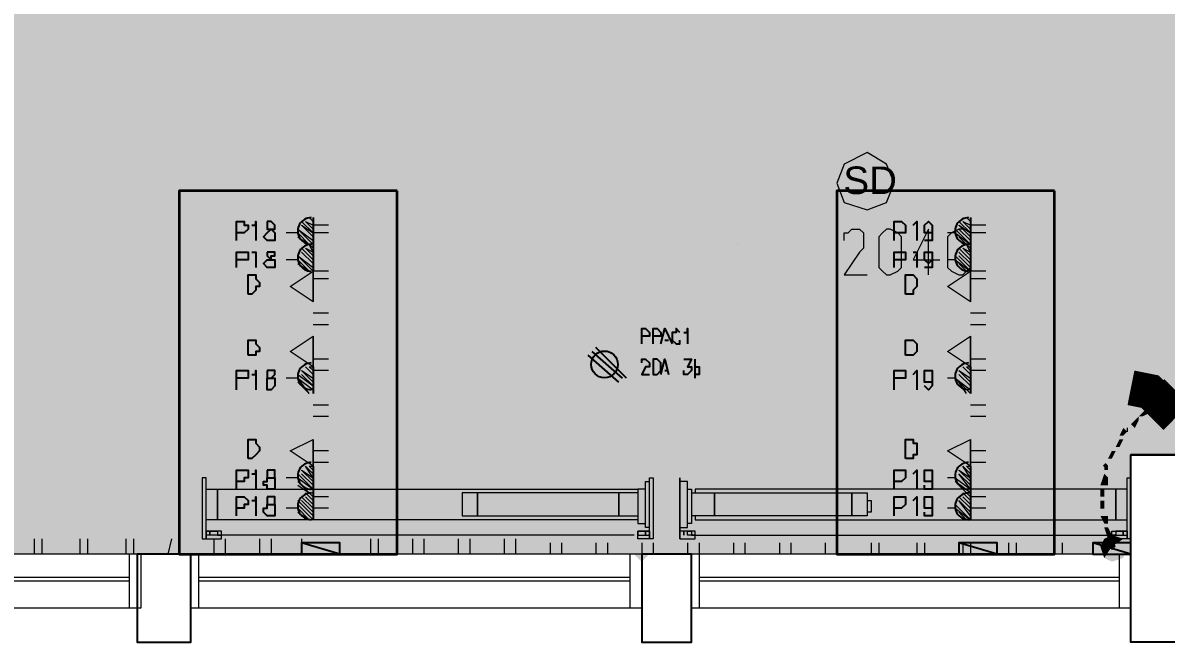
# Model space of a CAD drawing. Header units: millimetres. Extents: x 0 to 90.7, y 0 to 64.4.
# Drawn here: x 34.53 to 40.86, y 2.82 to 6.24 of the extents above; entities that cross this region are included whole.
import ezdxf

# ---------------------------------------------------------------- set-up
doc = ezdxf.new("R2010")
doc.units = ezdxf.units.MM
for name, color, linetype in [('PDF_014404$_ps_ELEC', 2, 'Continuous'), ('PDF_014404$_PS_ELECTRONICS', 5, 'Continuous'), ('PDF_014404$_ps_POWER$SKIRTING', 4, 'Continuous'), ('PDF_014404$_ps_TEXTBOLD$FIRE', 2, 'Continuous'), ('PDF_014404$_ps_TEXTBOLD$POWER', 2, 'Continuous'), ('PDF_014404$BL', 7, 'Continuous'), ('PDF_014404$FI', 7, 'Continuous'), ('PDF_014404$FT', 7, 'Continuous'), ('PDF_014404$WA-COL', 7, 'Continuous'), ('PDF_014404$WN', 7, 'Continuous'), ('PDF_Text', 7, 'Continuous')]:
    doc.layers.add(name, color=color, linetype=linetype)
for name, color, linetype, true_color in [('PDF_014404$_ps_FIRE_ACCESS', 7, 'Continuous', 0x37dd00), ('PDF_014404$_ps_POWER$CABLE$TRAY', 7, 'Continuous', 0x7fbfff), ('PDF_014404$_ps_POWER$CABLES', 30, 'Continuous', 0xff7f00), ('PDF_014404$_ps_THIN', 7, 'Continuous', 0x7fbfff), ('PDF_014404$HL-TMP', 7, 'Continuous', 0x800000)]:
    doc.layers.add(name, color=color, linetype=linetype, true_color=true_color)
doc.styles.add('PDF ArialMT', font='arial.ttf')

msp = doc.modelspace()

# ---------------------------------------------------------------- hatches: boundary and pattern name
at = {"layer": 'PDF_014404$WA-COL', "transparency": 33554559}
msp.add_hatch(color=256, dxfattribs=at).paths.add_polyline_path([(37.9598, 3.3462), (37.9387, 3.325), (37.9175, 3.3039), (37.9387, 3.2827), (37.9598, 3.2615), (37.981, 3.2827), (38.0022, 3.3039), (37.981, 3.325)])

# ---------------------------------------------------------------- linework, layer by layer
at = {"layer": 'PDF_014404$_ps_ELEC', "lineweight": 25}
for points in [[(36.1289, 5.1666, 1.00004), (36.1289, 5.0184, 1.00004), (36.1289, 4.8702)], [(39.7696, 5.1666, 1.00004), (39.7696, 5.0184, 1.00004), (39.7696, 4.8702)]]:
    msp.add_lwpolyline(points, format="xyb", dxfattribs=at)
for points in [[(36.1395, 5.1666), (36.1395, 5.0184), (36.1395, 4.8702)], [(39.7802, 5.1666), (39.7802, 5.0184), (39.7802, 4.8702)], [(37.8752, 4.2775), (37.7058, 4.4469)], [(37.8328, 4.2564), (37.6635, 4.4046)], [(37.854, 4.2775), (37.6847, 4.4257)], [(36.1395, 4.3411), (36.1395, 4.1929)], [(39.7802, 4.3411), (39.7802, 4.1929)], [(36.1395, 3.7907), (36.1395, 3.6425), (36.1395, 3.4944)], [(39.7802, 3.7907), (39.7802, 3.6425), (39.7802, 3.4944)]]:
    msp.add_lwpolyline(points, dxfattribs=at)
at = {"layer": 'PDF_014404$_ps_ELEC', "lineweight": 0}
for points in [[(36.0548, 5.0819), (35.9913, 5.0819)], [(39.6956, 5.0819), (39.6532, 5.0819)], [(36.0548, 4.9337), (35.9913, 4.9337)], [(39.6956, 4.9337), (39.6532, 4.9337)], [(36.0548, 4.2775), (35.9913, 4.2775)], [(39.6956, 4.2775), (39.6532, 4.2775)], [(36.0548, 3.7272), (35.9913, 3.7272)], [(39.6956, 3.7272), (39.6532, 3.7272)], [(36.0548, 3.5579), (35.9913, 3.5579)], [(39.6956, 3.5579), (39.6532, 3.5579)]]:
    msp.add_lwpolyline(points, dxfattribs=at)
at = {"layer": 'PDF_014404$_ps_ELEC', "lineweight": 25}
msp.add_circle((37.7535, 4.3542), 0.0741, dxfattribs=at)
for centre in [(36.1289, 4.2881), (39.7696, 4.2881), (36.1289, 3.7378), (39.7696, 3.7378), (36.1289, 3.5685), (39.7696, 3.5685)]:
    msp.add_arc(centre, 0.0741, 89.99773, 270.00227, dxfattribs=at)
at = {"layer": 'PDF_014404$_PS_ELECTRONICS', "lineweight": 0}
for points in [[(36.0125, 4.7856), (36.1395, 4.8702), (36.1395, 4.7009)], [(36.1395, 4.7009), (36.1395, 4.8702), (36.1395, 4.7009)], [(39.6532, 4.7856), (39.7802, 4.8702), (39.7802, 4.7009)], [(39.7802, 4.7009), (39.7802, 4.8702), (39.7802, 4.7009)], [(36.0125, 4.4257), (36.1395, 4.5104), (36.1395, 4.3411)], [(36.1395, 4.3411), (36.1395, 4.5104), (36.1395, 4.3411)], [(39.6532, 4.4257), (39.7802, 4.5104), (39.7802, 4.3411)], [(39.7802, 4.3411), (39.7802, 4.5104), (39.7802, 4.3411)], [(36.0125, 3.8754), (36.1395, 3.9389), (36.1395, 3.7907)], [(36.1395, 3.7907), (36.1395, 3.9389), (36.1395, 3.7907)], [(39.6532, 3.8754), (39.7802, 3.9389), (39.7802, 3.7907)], [(39.7802, 3.7907), (39.7802, 3.9389), (39.7802, 3.7907)]]:
    msp.add_lwpolyline(points, close=True, dxfattribs=at)
at = {"layer": 'PDF_014404$_PS_ELECTRONICS', "transparency": 33554559}
for points in [[(36.0125, 4.7856), (36.1395, 4.7009), (36.1395, 4.8702)], [(39.6532, 4.7856), (39.7802, 4.7009), (39.7802, 4.8702)], [(36.0125, 4.4257), (36.1395, 4.3411), (36.1395, 4.5104)], [(39.6532, 4.4257), (39.7802, 4.3411), (39.7802, 4.5104)], [(36.0125, 3.8754), (36.1395, 3.7907), (36.1395, 3.9389)], [(39.6532, 3.8754), (39.7802, 3.7907), (39.7802, 3.9389)]]:
    msp.add_solid(points, dxfattribs=at)
at = {"layer": 'PDF_014404$_ps_FIRE_ACCESS', "lineweight": 0}
msp.add_lwpolyline([(39.2087, 5.2089), (39.3145, 5.2512), (39.3569, 5.3571), (39.3145, 5.4629), (39.2087, 5.5264), (39.0817, 5.4629), (39.0394, 5.3571), (39.0817, 5.2512)], close=True, dxfattribs=at)
at = {"layer": 'PDF_014404$_ps_POWER$CABLE$TRAY', "lineweight": 0, "const_width": 0.1946}
msp.add_lwpolyline([(40.6692, 4.2246), (40.7751, 4.2035), (40.8492, 4.1294), (40.9232, 4.2035)], dxfattribs=at)
at = {"layer": 'PDF_014404$_ps_POWER$CABLE$TRAY', "transparency": 33554559}
for points in [[(40.6481, 4.2987), (40.8386, 4.2987), (40.6481, 9.9503)], [(40.8386, 4.2987), (40.6481, 9.9503), (40.8386, 9.9503)]]:
    msp.add_solid(points, dxfattribs=at)
at = {"layer": 'PDF_014404$_ps_POWER$CABLES', "lineweight": 18}
msp.add_lwpolyline([(38.489, 5.0184), (38.489, 5.0184)], dxfattribs=at)
at = {"layer": 'PDF_014404$_ps_POWER$CABLES', "lineweight": 0}
for points in [[(40.6481, 4.0024), (40.6481, 3.9812)], [(40.5211, 3.5579), (40.4999, 3.5579)]]:
    msp.add_lwpolyline(points, dxfattribs=at)
at = {"layer": 'PDF_014404$_ps_POWER$CABLES', "lineweight": 0, "const_width": 0.0212}
msp.add_lwpolyline([(40.5211, 3.8013), (40.5317, 3.7907), (40.5317, 3.7695)], dxfattribs=at)
at = {"layer": 'PDF_014404$_ps_POWER$CABLES', "transparency": 33554559}
for points in [[(40.8174, 4.1505), (40.8174, 4.1294), (40.7751, 4.1294)], [(40.8174, 4.1294), (40.7751, 4.1294), (40.7962, 4.1082)], [(40.7116, 4.0659), (40.7116, 4.0447), (40.6692, 4.0235)], [(40.7539, 4.1082), (40.7751, 4.087), (40.7116, 4.0659)], [(40.7751, 4.087), (40.7116, 4.0659), (40.7327, 4.0659)], [(40.6269, 4.0024), (40.6481, 3.9812), (40.6057, 3.96)], [(40.7116, 4.0447), (40.6692, 4.0235), (40.6904, 4.0024)], [(40.6057, 3.9389), (40.6269, 3.9389), (40.5846, 3.8965)], [(40.6269, 3.9389), (40.5846, 3.8965), (40.6057, 3.8965)], [(40.6481, 3.9812), (40.6057, 3.96), (40.6269, 3.96)], [(40.5634, 3.8754), (40.5846, 3.8754), (40.5422, 3.833)], [(40.5846, 3.8754), (40.5422, 3.833), (40.5634, 3.833)], [(40.5211, 3.7484), (40.5422, 3.7272), (40.4999, 3.6849)], [(40.5422, 3.7272), (40.4999, 3.6849), (40.5422, 3.6849)], [(40.4999, 3.6637), (40.5211, 3.6637), (40.4999, 3.6214)], [(40.5211, 3.6637), (40.4999, 3.6214), (40.5211, 3.6214)], [(40.4999, 3.6002), (40.5211, 3.6002), (40.4999, 3.5579)], [(40.5211, 3.6002), (40.4999, 3.5579), (40.5211, 3.5579)], [(40.4999, 3.5155), (40.5422, 3.5155), (40.5211, 3.4732)], [(40.5422, 3.5155), (40.5211, 3.4732), (40.5422, 3.4732)], [(40.5211, 3.452), (40.5422, 3.452), (40.5422, 3.3885)], [(40.5422, 3.452), (40.5422, 3.3885), (40.5634, 3.4097)], [(40.5211, 3.3885), (40.4999, 3.3462), (40.5634, 3.3462)], [(40.5634, 3.3462), (40.5634, 3.4097), (40.5211, 3.3885)], [(40.5422, 3.3674), (40.5634, 3.3885), (40.5634, 3.325)], [(40.6269, 3.3885), (40.5634, 3.3462), (40.5634, 3.4097)], [(40.6481, 3.3462), (40.6269, 3.3885), (40.5634, 3.3462)], [(40.5634, 3.3885), (40.5634, 3.325), (40.5846, 3.3462)], [(40.4999, 3.3462), (40.5634, 3.3462), (40.5211, 3.2827)], [(40.5634, 3.3462), (40.5211, 3.2827), (40.5634, 3.2615)], [(40.5634, 3.2615), (40.6269, 3.2827), (40.5634, 3.3462)], [(40.6269, 3.2827), (40.5634, 3.3462), (40.6481, 3.3462)]]:
    msp.add_solid(points, dxfattribs=at)
at = {"layer": 'PDF_014404$_ps_POWER$SKIRTING', "lineweight": 0}
for points in [[(36.2241, 5.1242), (36.1395, 5.1242)], [(36.2241, 5.0819), (36.1395, 5.0819)], [(39.8649, 5.1242), (39.7802, 5.1242)], [(39.8649, 5.0819), (39.7802, 5.0819)], [(36.2241, 4.8702), (36.1395, 4.8702)], [(36.2241, 4.8279), (36.1395, 4.8279)], [(39.8649, 4.8702), (39.7802, 4.8702)], [(39.8649, 4.8279), (39.7802, 4.8279)], [(36.2241, 4.6374), (36.1395, 4.6374)], [(39.8649, 4.6374), (39.7802, 4.6374)], [(36.2241, 4.5739), (36.1395, 4.5739)], [(39.8649, 4.5739), (39.7802, 4.5739)], [(36.2241, 4.3834), (36.1395, 4.3834)], [(39.8649, 4.3834), (39.7802, 4.3834)], [(36.2241, 4.3199), (36.1395, 4.3199)], [(39.8649, 4.3199), (39.7802, 4.3199)], [(36.2241, 4.1294), (36.1395, 4.1294)], [(39.8649, 4.1294), (39.7802, 4.1294)], [(36.2241, 4.0659), (36.1395, 4.0659)], [(39.8649, 4.0659), (39.7802, 4.0659)], [(36.2241, 3.8754), (36.1395, 3.8754)], [(39.8649, 3.8754), (39.7802, 3.8754)], [(36.2241, 3.8119), (36.1395, 3.8119)], [(39.8649, 3.8119), (39.7802, 3.8119)], [(36.2241, 3.6214), (36.1395, 3.6214)], [(39.8649, 3.6214), (39.7802, 3.6214)], [(36.2241, 3.5579), (36.1395, 3.5579)], [(39.8649, 3.5579), (39.7802, 3.5579)], [(34.5943, 3.3885), (34.5943, 3.3039)], [(34.6366, 3.3885), (34.6366, 3.3039)], [(34.8483, 3.3885), (34.8483, 3.3039)], [(34.8906, 3.3885), (34.8906, 3.3039)], [(35.1023, 3.3885), (35.1023, 3.3039)], [(35.1446, 3.3885), (35.1446, 3.3039)], [(35.3563, 3.3885), (35.3351, 3.3039)], [(35.3986, 3.3885), (35.3986, 3.3039)], [(35.5891, 3.3885), (35.5891, 3.3039)], [(35.6526, 3.3885), (35.6526, 3.3039)], [(35.8431, 3.3885), (35.8431, 3.3039)], [(35.9066, 3.3885), (35.9066, 3.3039)], [(36.076, 3.3885), (36.076, 3.3039)], [(36.2241, 3.3674), (36.1395, 3.3674)], [(36.457, 3.3885), (36.457, 3.3039)], [(36.4993, 3.3885), (36.4993, 3.3039)], [(36.6898, 3.3885), (36.6898, 3.3039)], [(36.7533, 3.3885), (36.7533, 3.3039)], [(36.9438, 3.3885), (36.9438, 3.3039)], [(37.0073, 3.3885), (37.0073, 3.3039)], [(37.1978, 3.3885), (37.1978, 3.3039)], [(37.2613, 3.3885), (37.2613, 3.3039)], [(37.4518, 3.3674), (37.4518, 3.3039)], [(37.5153, 3.3674), (37.5153, 3.3039)], [(37.7058, 3.3674), (37.7058, 3.3039)], [(37.7693, 3.3674), (37.7693, 3.3039)], [(37.9598, 3.3674), (37.9598, 3.3039)], [(38.0234, 3.3674), (38.0234, 3.3039)], [(38.2139, 3.3674), (38.2139, 3.3039)], [(38.2774, 3.3674), (38.2774, 3.3039)], [(38.4679, 3.3674), (38.4679, 3.3039)], [(38.5314, 3.3674), (38.5314, 3.3039)], [(38.7219, 3.3674), (38.7219, 3.3039)], [(38.7854, 3.3674), (38.7854, 3.3039)], [(38.9759, 3.3674), (38.9759, 3.3039)], [(39.0394, 3.3674), (39.0394, 3.3039)], [(39.2299, 3.3674), (39.2299, 3.3039)], [(39.2722, 3.3674), (39.2722, 3.3039)], [(39.4839, 3.3674), (39.4839, 3.3039)], [(39.5262, 3.3674), (39.5262, 3.3039)], [(39.7379, 3.3674), (39.7379, 3.3039)], [(39.8649, 3.3674), (39.7802, 3.3674), (39.7802, 3.3039)], [(39.9919, 3.3674), (39.9919, 3.3039)], [(40.0342, 3.3674), (40.0342, 3.3039)], [(40.2459, 3.3674), (40.2459, 3.3039)], [(40.2882, 3.3674), (40.2882, 3.3039)], [(40.4576, 3.3674), (40.4576, 3.3039)]]:
    msp.add_lwpolyline(points, dxfattribs=at)
at = {"layer": 'PDF_014404$_ps_POWER$SKIRTING', "lineweight": 25}
for points in [[(36.2876, 3.3039), (36.2876, 3.3674), (36.076, 3.3674), (36.076, 3.3039), (36.2876, 3.3039), (36.076, 3.3674)], [(39.9284, 3.3039), (39.9284, 3.3674), (39.7167, 3.3674), (39.7167, 3.3039), (39.9284, 3.3039), (39.7167, 3.3674)], [(40.6692, 3.3039), (40.6692, 3.3674), (40.4576, 3.3674), (40.4576, 3.3039), (40.6692, 3.3039), (40.4576, 3.3674)]]:
    msp.add_lwpolyline(points, dxfattribs=at)
at = {"layer": 'PDF_014404$_ps_POWER$SKIRTING', "transparency": 33554559}
for points in [[(36.2241, 5.3147), (36.1395, 5.3147), (36.2241, 5.1877)], [(36.1395, 5.3147), (36.2241, 5.1877), (36.1395, 5.1877)], [(39.8649, 5.3147), (39.7802, 5.3147), (39.8649, 5.1877)], [(39.7802, 5.3147), (39.8649, 5.1877), (39.7802, 5.1877)], [(36.2241, 5.0396), (36.1395, 5.0396), (36.2241, 4.9337)], [(36.1395, 5.0396), (36.2241, 4.9337), (36.1395, 4.9337)], [(39.8649, 5.0396), (39.7802, 5.0396), (39.8649, 4.9337)], [(39.7802, 5.0396), (39.8649, 4.9337), (39.7802, 4.9337)], [(36.2241, 4.7856), (36.1395, 4.7856), (36.2241, 4.6797)], [(36.1395, 4.7856), (36.2241, 4.6797), (36.1395, 4.6797)], [(39.8649, 4.7856), (39.7802, 4.7856), (39.8649, 4.6797)], [(39.7802, 4.7856), (39.8649, 4.6797), (39.7802, 4.6797)], [(36.2241, 4.5316), (36.1395, 4.5316), (36.2241, 4.4257)], [(36.1395, 4.5316), (36.2241, 4.4257), (36.1395, 4.4257)], [(39.8649, 4.5316), (39.7802, 4.5316), (39.8649, 4.4257)], [(39.7802, 4.5316), (39.8649, 4.4257), (39.7802, 4.4257)], [(36.2241, 4.2775), (36.1395, 4.2775), (36.2241, 4.1717)], [(36.1395, 4.2775), (36.2241, 4.1717), (36.1395, 4.1717)], [(39.8649, 4.2775), (39.7802, 4.2775), (39.8649, 4.1717)], [(39.7802, 4.2775), (39.8649, 4.1717), (39.7802, 4.1717)], [(36.2241, 4.0235), (36.1395, 4.0235), (36.2241, 3.9177)], [(36.1395, 4.0235), (36.2241, 3.9177), (36.1395, 3.9177)], [(39.8649, 4.0235), (39.7802, 4.0235), (39.8649, 3.9177)], [(39.7802, 4.0235), (39.8649, 3.9177), (39.7802, 3.9177)], [(36.2241, 3.7695), (36.1395, 3.7695), (36.2241, 3.6637)], [(36.1395, 3.7695), (36.2241, 3.6637), (36.1395, 3.6637)], [(39.8649, 3.7695), (39.7802, 3.7695), (39.8649, 3.6637)], [(39.7802, 3.7695), (39.8649, 3.6637), (39.7802, 3.6637)], [(36.2241, 3.5155), (36.1395, 3.5155), (36.2241, 3.3674)], [(36.1395, 3.5155), (36.2241, 3.3674), (36.1395, 3.3674)], [(39.8649, 3.5155), (39.7802, 3.5155), (39.8649, 3.3674)], [(39.7802, 3.5155), (39.8649, 3.3674), (39.7802, 3.3674)], [(34.6789, 3.3885), (34.6789, 3.3039), (34.7848, 3.3885)], [(34.6789, 3.3039), (34.7848, 3.3885), (34.7848, 3.3039)], [(34.9329, 3.3885), (34.9329, 3.3039), (35.0388, 3.3885)], [(34.9329, 3.3039), (35.0388, 3.3885), (35.0388, 3.3039)], [(35.187, 3.3885), (35.187, 3.3039), (35.2928, 3.3885)], [(35.187, 3.3039), (35.2928, 3.3885), (35.2928, 3.3039)], [(35.441, 3.3885), (35.441, 3.3039), (35.5468, 3.3885)], [(35.441, 3.3039), (35.5468, 3.3885), (35.5468, 3.3039)], [(35.695, 3.3885), (35.695, 3.3039), (35.8008, 3.3885)], [(35.695, 3.3039), (35.8008, 3.3885), (35.8008, 3.3039)], [(35.949, 3.3885), (35.949, 3.3039), (36.076, 3.3885)], [(35.949, 3.3039), (36.076, 3.3885), (36.076, 3.3039)], [(36.2876, 3.3885), (36.2876, 3.3039), (36.3935, 3.3885)], [(36.2876, 3.3039), (36.3935, 3.3885), (36.3935, 3.3039)], [(36.5417, 3.3885), (36.5417, 3.3039), (36.6475, 3.3885)], [(36.5417, 3.3039), (36.6475, 3.3885), (36.6475, 3.3039)], [(36.7957, 3.3885), (36.7957, 3.3039), (36.9015, 3.3885)], [(36.7957, 3.3039), (36.9015, 3.3885), (36.9015, 3.3039)], [(37.0497, 3.3885), (37.0497, 3.3039), (37.1555, 3.3885)], [(37.0497, 3.3039), (37.1555, 3.3885), (37.1555, 3.3039)], [(37.3037, 3.3674), (37.3037, 3.3039), (37.4095, 3.3674)], [(37.3037, 3.3039), (37.4095, 3.3674), (37.4095, 3.3039)], [(37.5577, 3.3674), (37.5577, 3.3039), (37.6635, 3.3674)], [(37.5577, 3.3039), (37.6635, 3.3674), (37.6635, 3.3039)], [(37.8117, 3.3674), (37.8117, 3.3039), (37.9175, 3.3674)], [(37.8117, 3.3039), (37.9175, 3.3674), (37.9175, 3.3039)], [(38.0657, 3.3674), (38.0657, 3.3039), (38.1715, 3.3674)], [(38.0657, 3.3039), (38.1715, 3.3674), (38.1715, 3.3039)], [(38.3197, 3.3674), (38.3197, 3.3039), (38.4255, 3.3674)], [(38.3197, 3.3039), (38.4255, 3.3674), (38.4255, 3.3039)], [(38.5737, 3.3674), (38.5737, 3.3039), (38.6795, 3.3674)], [(38.5737, 3.3039), (38.6795, 3.3674), (38.6795, 3.3039)], [(38.8277, 3.3674), (38.8277, 3.3039), (38.9335, 3.3674)], [(38.8277, 3.3039), (38.9335, 3.3674), (38.9335, 3.3039)], [(39.0817, 3.3674), (39.0817, 3.3039), (39.1875, 3.3674)], [(39.0817, 3.3039), (39.1875, 3.3674), (39.1875, 3.3039)], [(39.3357, 3.3674), (39.3357, 3.3039), (39.4415, 3.3674)], [(39.3357, 3.3039), (39.4415, 3.3674), (39.4415, 3.3039)], [(39.5897, 3.3674), (39.5897, 3.3039), (39.6956, 3.3674)], [(39.5897, 3.3039), (39.6956, 3.3674), (39.6956, 3.3039)], [(39.8437, 3.3674), (39.8437, 3.3039), (39.9496, 3.3674)], [(39.8437, 3.3039), (39.9496, 3.3674), (39.9496, 3.3039)], [(40.0977, 3.3674), (40.0977, 3.3039), (40.2036, 3.3674)], [(40.0977, 3.3039), (40.2036, 3.3674), (40.2036, 3.3039)], [(40.3517, 3.3674), (40.3517, 3.3039), (40.4576, 3.3674)], [(40.3517, 3.3039), (40.4576, 3.3674), (40.4576, 3.3039)]]:
    msp.add_solid(points, dxfattribs=at)
at = {"layer": 'PDF_014404$_ps_TEXTBOLD$FIRE', "lineweight": 20}
for points in [[(39.0817, 5.0396), (39.0817, 5.0607), (39.0817, 5.0819), (39.1029, 5.0819), (39.124, 5.1031), (39.1664, 5.1031), (39.1875, 5.0819), (39.1875, 5.0607), (39.1875, 5.0396), (39.1875, 4.9972), (39.1664, 4.9761), (39.0817, 4.8491), (39.2087, 4.8491)], [(39.5474, 4.8491), (39.5474, 5.1031), (39.4627, 4.9337), (39.6109, 4.9337)]]:
    msp.add_lwpolyline(points, dxfattribs=at)
for points in [[(39.3145, 5.1031), (39.2934, 5.0819), (39.2722, 5.0607), (39.2722, 4.9972), (39.2722, 4.9549), (39.2722, 4.8914), (39.2934, 4.8702), (39.3145, 4.8491), (39.3357, 4.8491), (39.378, 4.8702), (39.3992, 4.8914), (39.3992, 4.9549), (39.3992, 4.9972), (39.3992, 5.0607), (39.378, 5.0819), (39.3357, 5.1031)], [(39.7167, 5.1031), (39.6744, 5.0819), (39.6532, 5.0607), (39.6532, 4.9972), (39.6532, 4.9549), (39.6532, 4.8914), (39.6744, 4.8702), (39.7167, 4.8491), (39.7379, 4.8491), (39.7591, 4.8702), (39.7802, 4.8914), (39.7802, 4.9549), (39.7802, 4.9972), (39.7802, 5.0607), (39.7591, 5.0819), (39.7379, 5.1031)]]:
    msp.add_lwpolyline(points, close=True, dxfattribs=at)
at = {"layer": 'PDF_014404$_ps_TEXTBOLD$POWER', "lineweight": 25}
for points in [[(35.7161, 5.0396), (35.7161, 5.1454), (35.7585, 5.1454), (35.7585, 5.1242), (35.7796, 5.1242), (35.7796, 5.1031), (35.7585, 5.0819), (35.7161, 5.0819)], [(35.8008, 5.1242), (35.822, 5.1242), (35.822, 5.1454), (35.822, 5.0396)], [(39.3569, 5.0396), (39.3569, 5.1454), (39.3992, 5.1454), (39.4204, 5.1242), (39.4204, 5.1031), (39.4204, 5.0819), (39.3992, 5.0819), (39.3569, 5.0819)], [(39.4627, 5.1242), (39.4839, 5.1454), (39.4839, 5.0396)], [(39.5686, 5.1031), (39.5686, 5.0819), (39.5474, 5.0819), (39.5262, 5.0819), (39.5262, 5.1031), (39.5262, 5.1242), (39.5474, 5.1454), (39.5686, 5.1242), (39.5686, 5.1031), (39.5686, 5.0819), (39.5686, 5.0607), (39.5686, 5.0396), (39.5474, 5.0396), (39.5262, 5.0396)], [(35.7161, 4.8914), (35.7161, 4.9761), (35.7585, 4.9761), (35.7796, 4.9761), (35.7796, 4.9549), (35.7796, 4.9337), (35.7585, 4.9337), (35.7161, 4.9337)], [(35.8008, 4.9761), (35.822, 4.9761), (35.822, 4.8914)], [(39.3569, 4.8914), (39.3569, 4.9761), (39.3992, 4.9761), (39.4204, 4.9761), (39.4204, 4.9549), (39.4204, 4.9337), (39.3992, 4.9337), (39.3569, 4.9337)], [(39.4627, 4.9761), (39.4839, 4.9761), (39.4839, 4.8914)], [(39.5686, 4.9549), (39.5686, 4.9337), (39.5474, 4.9126), (39.5262, 4.9337), (39.5262, 4.9549), (39.5262, 4.9761), (39.5474, 4.9761), (39.5686, 4.9761), (39.5686, 4.9549), (39.5686, 4.9337), (39.5686, 4.9126), (39.5686, 4.8914), (39.5474, 4.8914), (39.5262, 4.8914)], [(37.9598, 4.4681), (37.9598, 4.5527), (37.981, 4.5527), (38.0022, 4.5316), (38.0022, 4.5104), (37.981, 4.5104), (37.9598, 4.5104)], [(38.0234, 4.4681), (38.0234, 4.5527), (38.0445, 4.5527), (38.0657, 4.5316), (38.0657, 4.5104), (38.0445, 4.5104), (38.0234, 4.5104)], [(38.0657, 4.4681), (38.0869, 4.5527), (38.1292, 4.4681)], [(38.1715, 4.5316), (38.1504, 4.5527), (38.1504, 4.5316), (38.1292, 4.5316), (38.1292, 4.5104), (38.1292, 4.4892), (38.1504, 4.4681), (38.1715, 4.4681), (38.1715, 4.4892)], [(38.1927, 4.5316), (38.2139, 4.5316), (38.2139, 4.5527), (38.2139, 4.4681)], [(38.0869, 4.4892), (38.108, 4.4892)], [(37.9598, 4.3622), (37.9598, 4.3834), (37.981, 4.3834), (38.0022, 4.3622), (38.0022, 4.3411), (37.981, 4.3411), (37.9598, 4.2987), (38.0022, 4.2987)], [(38.0657, 4.2987), (38.0869, 4.3834), (38.108, 4.2987)], [(38.1927, 4.3834), (38.235, 4.3834), (38.2139, 4.3411), (38.235, 4.3411), (38.235, 4.3199), (38.2139, 4.2987), (38.1927, 4.2987), (38.1927, 4.3199)], [(38.2562, 4.2775), (38.2562, 4.3834)], [(35.7161, 4.214), (35.7161, 4.3199), (35.7585, 4.3199), (35.7796, 4.3199), (35.7796, 4.2987), (35.7796, 4.2775), (35.7585, 4.2775), (35.7161, 4.2775)], [(35.8008, 4.2987), (35.822, 4.2987), (35.822, 4.3199), (35.822, 4.214)], [(38.0869, 4.3199), (38.108, 4.3199)], [(39.3569, 4.214), (39.3569, 4.3199), (39.3992, 4.3199), (39.4204, 4.3199), (39.4204, 4.2987), (39.4204, 4.2775), (39.3992, 4.2775), (39.3569, 4.2775)], [(39.4627, 4.2987), (39.4839, 4.3199), (39.4839, 4.214)], [(39.5686, 4.2987), (39.5686, 4.2775), (39.5686, 4.2564), (39.5474, 4.2564), (39.5262, 4.2564), (39.5262, 4.2775), (39.5262, 4.2987), (39.5262, 4.3199), (39.5474, 4.3199), (39.5686, 4.3199), (39.5686, 4.2987), (39.5686, 4.2564), (39.5686, 4.2352), (39.5474, 4.214), (39.5262, 4.2352)], [(35.7161, 3.6637), (35.7161, 3.7695), (35.7585, 3.7695), (35.7796, 3.7695), (35.7796, 3.7484), (35.7796, 3.7272), (35.7585, 3.7272), (35.7585, 3.706), (35.7161, 3.706)], [(35.8008, 3.7484), (35.822, 3.7484), (35.822, 3.7695), (35.822, 3.6637)], [(39.3569, 3.6637), (39.3569, 3.7695), (39.3992, 3.7695), (39.4204, 3.7695), (39.4204, 3.7484), (39.4204, 3.7272), (39.3992, 3.706), (39.3569, 3.706)], [(39.4627, 3.7484), (39.4839, 3.7695), (39.4839, 3.6637)], [(39.5686, 3.7272), (39.5686, 3.706), (39.5474, 3.706), (39.5262, 3.706), (39.5262, 3.7272), (39.5262, 3.7484), (39.5262, 3.7695), (39.5474, 3.7695), (39.5686, 3.7695), (39.5686, 3.7484), (39.5686, 3.7272), (39.5686, 3.706), (39.5686, 3.6849), (39.5686, 3.6637), (39.5474, 3.6637), (39.5262, 3.6637), (39.5262, 3.6849)], [(35.7161, 3.5155), (35.7161, 3.6214), (35.7585, 3.6214), (35.7796, 3.6002), (35.7796, 3.579), (35.7585, 3.579), (35.7585, 3.5579), (35.7161, 3.5579)], [(35.8008, 3.6002), (35.822, 3.6002), (35.822, 3.6214), (35.822, 3.5155)], [(39.3569, 3.5155), (39.3569, 3.6214), (39.3992, 3.6214), (39.4204, 3.6214), (39.4204, 3.6002), (39.4204, 3.579), (39.3992, 3.5579), (39.3569, 3.5579)], [(39.4627, 3.6002), (39.4839, 3.6214), (39.4839, 3.5155)], [(39.5686, 3.579), (39.5686, 3.5579), (39.5474, 3.5579), (39.5262, 3.5579), (39.5262, 3.579), (39.5262, 3.6002), (39.5262, 3.6214), (39.5474, 3.6214), (39.5686, 3.6214), (39.5686, 3.6002), (39.5686, 3.579), (39.5686, 3.5579), (39.5686, 3.5367), (39.5686, 3.5155), (39.5474, 3.5155), (39.5262, 3.5155), (39.5262, 3.5367)]]:
    msp.add_lwpolyline(points, dxfattribs=at)
for points in [[(35.8855, 5.1454), (35.8855, 5.1242), (35.8855, 5.1031), (35.9066, 5.1031), (35.9278, 5.0819), (35.9278, 5.0607), (35.9278, 5.0396), (35.9066, 5.0396), (35.8855, 5.0396), (35.8643, 5.0607), (35.8855, 5.0819), (35.9066, 5.1031), (35.9278, 5.1031), (35.9278, 5.1242), (35.9066, 5.1454)], [(35.8855, 4.9761), (35.8855, 4.9549), (35.9066, 4.9337), (35.9278, 4.9337), (35.9278, 4.9126), (35.9278, 4.8914), (35.9066, 4.8914), (35.8855, 4.8914), (35.8643, 4.9126), (35.8855, 4.9337), (35.9066, 4.9337), (35.9066, 4.9549), (35.9278, 4.9549), (35.9278, 4.9761), (35.9066, 4.9761)], [(35.7796, 4.7432), (35.7796, 4.8491), (35.8008, 4.8491), (35.822, 4.8491), (35.822, 4.8279), (35.8431, 4.8067), (35.8431, 4.7856), (35.822, 4.7856), (35.822, 4.7644), (35.8008, 4.7432)], [(39.4204, 4.7432), (39.4204, 4.8491), (39.4627, 4.8491), (39.4839, 4.8279), (39.4839, 4.8067), (39.4839, 4.7856), (39.4627, 4.7644), (39.4627, 4.7432)], [(35.7796, 4.4046), (35.7796, 4.4892), (35.8008, 4.4892), (35.822, 4.4892), (35.822, 4.4681), (35.8431, 4.4469), (35.8431, 4.4257), (35.822, 4.4257), (35.822, 4.4046), (35.8008, 4.4046)], [(39.4204, 4.4046), (39.4204, 4.4892), (39.4627, 4.4892), (39.4839, 4.4681), (39.4839, 4.4469), (39.4839, 4.4257), (39.4627, 4.4046)], [(38.0445, 4.3834), (38.0234, 4.3834), (38.0234, 4.3622), (38.0234, 4.3411), (38.0234, 4.3199), (38.0234, 4.2987), (38.0445, 4.2987), (38.0657, 4.3199), (38.0657, 4.3411), (38.0657, 4.3622)], [(35.8855, 4.3199), (35.8855, 4.2987), (35.8855, 4.2775), (35.9066, 4.2775), (35.9278, 4.2775), (35.9278, 4.2564), (35.9278, 4.2352), (35.9066, 4.214), (35.8855, 4.214), (35.8855, 4.2352), (35.8855, 4.2564), (35.8855, 4.2775), (35.9066, 4.2775), (35.9278, 4.2987), (35.9278, 4.3199), (35.9066, 4.3199)], [(38.2562, 4.2987), (38.2562, 4.3199), (38.2562, 4.3411), (38.2774, 4.3411), (38.2774, 4.3199), (38.2774, 4.2987)], [(35.7796, 3.833), (35.7796, 3.9389), (35.8008, 3.9389), (35.822, 3.9389), (35.822, 3.9177), (35.8431, 3.8965), (35.8431, 3.8754), (35.822, 3.8542), (35.8008, 3.833)], [(39.4204, 3.833), (39.4204, 3.9389), (39.4627, 3.9389), (39.4627, 3.9177), (39.4839, 3.9177), (39.4839, 3.8965), (39.4839, 3.8754), (39.4839, 3.8542), (39.4627, 3.8542), (39.4627, 3.833)], [(35.8855, 3.7695), (35.8855, 3.7484), (35.8855, 3.7272), (35.9066, 3.7272), (35.9278, 3.7272), (35.9278, 3.706), (35.9278, 3.6849), (35.9278, 3.6637), (35.9066, 3.6637), (35.8855, 3.6637), (35.8855, 3.6849), (35.8643, 3.6849), (35.8643, 3.706), (35.8855, 3.706), (35.8855, 3.7272), (35.9066, 3.7272), (35.9278, 3.7272), (35.9278, 3.7484), (35.9278, 3.7695), (35.9066, 3.7695)], [(35.8855, 3.6214), (35.8855, 3.6002), (35.8855, 3.579), (35.9066, 3.579), (35.9278, 3.579), (35.9278, 3.5579), (35.9278, 3.5367), (35.9278, 3.5155), (35.9066, 3.5155), (35.8855, 3.5155), (35.8643, 3.5367), (35.8643, 3.5579), (35.8855, 3.5579), (35.8855, 3.579), (35.9066, 3.579), (35.9278, 3.579), (35.9278, 3.6002), (35.9278, 3.6214), (35.9066, 3.6214)]]:
    msp.add_lwpolyline(points, close=True, dxfattribs=at)
at = {"layer": 'PDF_014404$_ps_THIN', "lineweight": 18}
for points in [[(36.1395, 5.0607), (36.076, 5.1242), (36.1395, 5.0819), (36.076, 5.1454)], [(36.1395, 5.1031), (36.0971, 5.1454), (36.1395, 5.1242)], [(36.1395, 5.1454), (36.1183, 5.1666), (36.1395, 5.1454)], [(39.7802, 5.0607), (39.7167, 5.1242), (39.7802, 5.0819), (39.7167, 5.1454)], [(39.7802, 5.1031), (39.7379, 5.1454), (39.7802, 5.1242)], [(39.7802, 5.1454), (39.7591, 5.1666), (39.7802, 5.1454)], [(36.1395, 5.0184), (36.0548, 5.1031), (36.1395, 5.0396)], [(36.0548, 5.0607), (36.1183, 5.0184), (36.0548, 5.0819)], [(39.6956, 5.0819), (39.7802, 5.0184), (39.6956, 5.1031)], [(39.7802, 5.0396), (39.7167, 5.1031)], [(36.1395, 4.9549), (36.0971, 4.9972), (36.1395, 4.9761), (36.1183, 5.0184), (36.1395, 4.9972)], [(39.7591, 5.0184), (39.7167, 5.0607)], [(39.7802, 4.9549), (39.7379, 4.9972), (39.7802, 4.9761), (39.7591, 5.0184), (39.7802, 4.9972)], [(36.1395, 4.8702), (36.0548, 4.9549), (36.1395, 4.8914)], [(36.1395, 4.9337), (36.076, 4.9972)], [(36.1395, 4.9126), (36.076, 4.9761), (36.1395, 4.9126)], [(39.6956, 4.9337), (39.7802, 4.8702), (39.6956, 4.9549)], [(39.7802, 4.9337), (39.7167, 4.9972)], [(39.7802, 4.9126), (39.7167, 4.9761), (39.7802, 4.9126)], [(39.7802, 4.8914), (39.7167, 4.9549)], [(36.0548, 4.9126), (36.1183, 4.8702), (36.0548, 4.9337)], [(39.7591, 4.8702), (39.7167, 4.9126)], [(36.1395, 4.2564), (36.076, 4.3199), (36.1395, 4.2775)], [(36.1395, 4.2987), (36.0971, 4.3411), (36.1395, 4.2987)], [(36.1395, 4.3199), (36.1183, 4.3411), (36.1395, 4.3411)], [(39.7802, 4.2564), (39.7167, 4.3199), (39.7802, 4.2775)], [(39.7802, 4.2987), (39.7379, 4.3411), (39.7802, 4.2987)], [(39.7802, 4.3199), (39.7591, 4.3411), (39.7802, 4.3411)], [(36.0548, 4.2987), (36.1395, 4.2352), (36.076, 4.2987)], [(36.0548, 4.2564), (36.1183, 4.1929), (36.0548, 4.2775), (36.1395, 4.214)], [(39.7802, 4.1929), (39.6956, 4.2775), (39.7802, 4.214)], [(39.7802, 4.2352), (39.7167, 4.2987), (39.7802, 4.2352)], [(39.7591, 4.1929), (39.7167, 4.2564)], [(36.0548, 3.7272), (36.1395, 3.6637), (36.0548, 3.7484)], [(36.1395, 3.706), (36.076, 3.7695), (36.1395, 3.7272), (36.0971, 3.7907), (36.1395, 3.7484)], [(36.1395, 3.6849), (36.076, 3.7484)], [(36.1395, 3.7695), (36.1183, 3.7907), (36.1395, 3.7907)], [(39.6956, 3.7272), (39.7802, 3.6637), (39.7167, 3.7484), (39.7802, 3.6849)], [(39.7802, 3.706), (39.7167, 3.7695), (39.7802, 3.7272), (39.7379, 3.7907), (39.7802, 3.7484)], [(39.7802, 3.7695), (39.7591, 3.7907), (39.7802, 3.7907)], [(36.0548, 3.6849), (36.1183, 3.6425), (36.0548, 3.706)], [(39.7802, 3.6214), (39.7591, 3.6425), (39.7802, 3.6425), (39.6956, 3.706)], [(39.7591, 3.6425), (39.7167, 3.6849)], [(36.1395, 3.5579), (36.076, 3.6214), (36.1395, 3.5579)], [(36.1395, 3.6002), (36.0971, 3.6425)], [(36.1395, 3.579), (36.0971, 3.6214)], [(36.1395, 3.6214), (36.1183, 3.6425), (36.1395, 3.6425)], [(39.7802, 3.5579), (39.7167, 3.6214), (39.7802, 3.5579)], [(39.7802, 3.6002), (39.7379, 3.6425)], [(39.7802, 3.579), (39.7379, 3.6214)], [(36.1395, 3.5155), (36.0548, 3.6002)], [(36.1395, 3.4944), (36.0548, 3.579)], [(36.0548, 3.5367), (36.1183, 3.4944), (36.0548, 3.5579)], [(36.1395, 3.5367), (36.076, 3.6002)], [(39.6956, 3.5579), (39.7802, 3.4944), (39.6956, 3.579)], [(39.7802, 3.5155), (39.7167, 3.6002), (39.7802, 3.5367)], [(39.7591, 3.4944), (39.7167, 3.5367)]]:
    msp.add_lwpolyline(points, dxfattribs=at)
at = {"layer": 'PDF_014404$BL', "lineweight": 9}
for points in [[(35.187, 3.3039), (32.6892, 3.3039)], [(37.9598, 3.3039), (35.4621, 3.3039)], [(40.6692, 3.3039), (38.235, 3.3039)], [(32.6892, 3.0075), (35.187, 3.0075)], [(35.4621, 3.0075), (37.9598, 3.0075)], [(38.235, 3.0075), (40.6692, 3.0075)]]:
    msp.add_lwpolyline(points, dxfattribs=at)
at = {"layer": 'PDF_014404$FI', "lineweight": 9}
for points in [[(35.5468, 3.7272), (35.5256, 3.7272), (35.5256, 3.3885), (35.5468, 3.3885)], [(38.0234, 3.3885), (38.0022, 3.3885), (38.0022, 3.7272), (38.0234, 3.7272)], [(40.6481, 3.7272), (40.6692, 3.7272), (40.6692, 3.3885), (40.6481, 3.3885)], [(35.6103, 3.4944), (35.5468, 3.4944), (35.5468, 3.6637), (35.6103, 3.6637)], [(37.9387, 3.5155), (37.9387, 3.4944), (35.6103, 3.4944), (35.6103, 3.6637), (37.9387, 3.6637), (37.9387, 3.6425), (37.8328, 3.6425), (37.8328, 3.5155)], [(37.0497, 3.5155), (37.0497, 3.6425), (36.965, 3.6425), (36.965, 3.5155), (37.0497, 3.5155), (37.8328, 3.5155), (37.8328, 3.6425), (37.0497, 3.6425)], [(39.124, 3.5155), (39.124, 3.6425), (39.2087, 3.6425), (39.2087, 3.5155), (39.124, 3.5155), (38.362, 3.5155), (38.362, 3.6425), (39.124, 3.6425)], [(40.5846, 3.4944), (40.6481, 3.4944), (40.6481, 3.6637), (40.5846, 3.6637)], [(35.6103, 3.4097), (35.568, 3.4097), (35.568, 3.4309), (35.6103, 3.4309), (35.6103, 3.4097), (35.6315, 3.4097), (35.6315, 3.4309), (35.5468, 3.4309), (35.5468, 3.3885), (35.6315, 3.3885), (35.6315, 3.4097)], [(35.568, 3.4097), (35.5468, 3.4097), (35.5468, 3.4309), (35.568, 3.4309)], [(37.9387, 3.4097), (37.981, 3.4097), (37.981, 3.4309), (37.9387, 3.4309), (37.9387, 3.4097), (37.9387, 3.4309), (38.0022, 3.4309), (38.0022, 3.3885), (37.9387, 3.3885)], [(37.981, 3.4097), (38.0022, 3.4097), (38.0022, 3.4309), (37.981, 3.4309)], [(38.235, 3.4097), (38.2139, 3.4097), (38.2139, 3.4309), (38.235, 3.4309), (38.235, 3.4097), (38.2562, 3.4097), (38.2562, 3.4309), (38.1715, 3.4309), (38.1715, 3.3885), (38.2562, 3.3885), (38.2562, 3.4097)], [(40.5846, 3.4097), (40.6269, 3.4097), (40.6269, 3.4309), (40.5846, 3.4309), (40.5846, 3.4097), (40.5634, 3.4097), (40.5634, 3.4309), (40.6481, 3.4309), (40.6481, 3.3885), (40.5634, 3.3885), (40.5634, 3.4097)], [(40.6269, 3.4097), (40.6481, 3.4097), (40.6481, 3.4309), (40.6269, 3.4309)]]:
    msp.add_lwpolyline(points, close=True, dxfattribs=at)
for points in [[(38.0022, 3.452), (37.981, 3.452), (37.981, 3.706), (38.0022, 3.706)], [(38.1715, 3.3885), (38.1715, 3.7272), (38.1715, 3.3885)], [(38.1715, 3.452), (38.2139, 3.452), (38.2139, 3.706), (38.1715, 3.706)], [(37.981, 3.6637), (37.9387, 3.6637), (37.9387, 3.4732), (37.981, 3.4732)], [(38.2139, 3.6637), (38.235, 3.6637), (38.235, 3.4732), (38.2139, 3.4732)], [(38.235, 3.6425), (38.362, 3.6425), (38.362, 3.5155), (38.235, 3.5155)], [(38.2562, 3.5155), (38.2562, 3.4944), (40.5846, 3.4944), (40.5846, 3.6637), (38.2562, 3.6637), (38.2562, 3.6425)], [(36.965, 3.6002), (36.965, 3.5367)], [(39.2087, 3.6002), (39.2299, 3.6002), (39.2299, 3.5367), (39.2087, 3.5367)], [(38.1927, 3.4097), (38.1927, 3.4309), (38.1927, 3.4097)], [(37.9175, 3.4097), (35.6315, 3.4097)], [(38.2562, 3.4097), (40.5634, 3.4097)]]:
    msp.add_lwpolyline(points, dxfattribs=at)
at = {"layer": 'PDF_014404$FT', "lineweight": 35}
for points in [[(36.6052, 5.3147), (35.3986, 5.3147), (35.3986, 3.3039), (36.6052, 3.3039)], [(40.2459, 5.3147), (39.0394, 5.3147), (39.0394, 3.3039), (40.2459, 3.3039)]]:
    msp.add_lwpolyline(points, close=True, dxfattribs=at)
at = {"layer": 'PDF_014404$HL-TMP', "lineweight": 0}
msp.add_lwpolyline([(65.1173, 3.8542), (40.6692, 3.8542), (65.1173, 3.8542)], dxfattribs=at)
at = {"layer": 'PDF_014404$HL-TMP', "transparency": 33554559}
for points in [[(65.1173, 10.6277), (29.8952, 10.6277), (65.1173, 3.8542)], [(29.8952, 10.6277), (65.1173, 3.8542), (29.8952, 3.8542)], [(40.6692, 3.8542), (29.8952, 3.8542), (40.6692, 3.3039)], [(29.8952, 3.8542), (40.6692, 3.3039), (29.8952, 3.3039)], [(40.6692, 3.8542), (65.1173, 3.8542), (43.0823, 3.8542)]]:
    msp.add_solid(points, dxfattribs=at)
at = {"layer": 'PDF_014404$WA-COL', "lineweight": 25}
msp.add_lwpolyline([(40.9444, 3.8542), (40.6692, 3.8542), (40.9444, 3.8542)], dxfattribs=at)
for points in [[(40.9444, 2.817), (40.6692, 2.817), (40.6692, 3.8542), (40.9444, 3.8542)], [(35.4621, 3.3039), (35.1658, 3.3039), (35.1658, 2.817), (35.4621, 2.817)], [(37.9598, 3.3039), (37.9598, 2.817), (38.235, 2.817), (38.235, 3.3039)]]:
    msp.add_lwpolyline(points, close=True, dxfattribs=at)
at = {"layer": 'PDF_014404$WN', "lineweight": 0}
for points in [[(35.1235, 3.0075), (35.1235, 3.3039)], [(35.187, 3.0075), (35.187, 3.3039)], [(35.4621, 3.3039), (35.4621, 3.0075)], [(35.5045, 3.3039), (35.5045, 3.0075)], [(37.8963, 3.0075), (37.8963, 3.3039)], [(37.9598, 3.0075), (37.9598, 3.3039)], [(38.235, 3.3039), (38.235, 3.0075)], [(38.2774, 3.3039), (38.2774, 3.0075)], [(40.6057, 3.0075), (40.6057, 3.3039)], [(40.6692, 3.0075), (40.6692, 3.3039)], [(32.7316, 3.1769), (35.1235, 3.1769)], [(35.5045, 3.1769), (37.8963, 3.1769)], [(38.2774, 3.1769), (40.6057, 3.1769)], [(32.7316, 3.1557), (35.1235, 3.1557)], [(35.5045, 3.1557), (37.8963, 3.1557)], [(38.2774, 3.1557), (40.6057, 3.1557)]]:
    msp.add_lwpolyline(points, dxfattribs=at)

# ---------------------------------------------------------------- texts
at = {"layer": 'PDF_Text', "color": 2, "insert": (39.0765, 5.3721), "char_height": 0.15281, "attachment_point": 4, "style": 'PDF ArialMT'}
msp.add_mtext('SD', dxfattribs=at)

doc.saveas('drawing.dxf')
